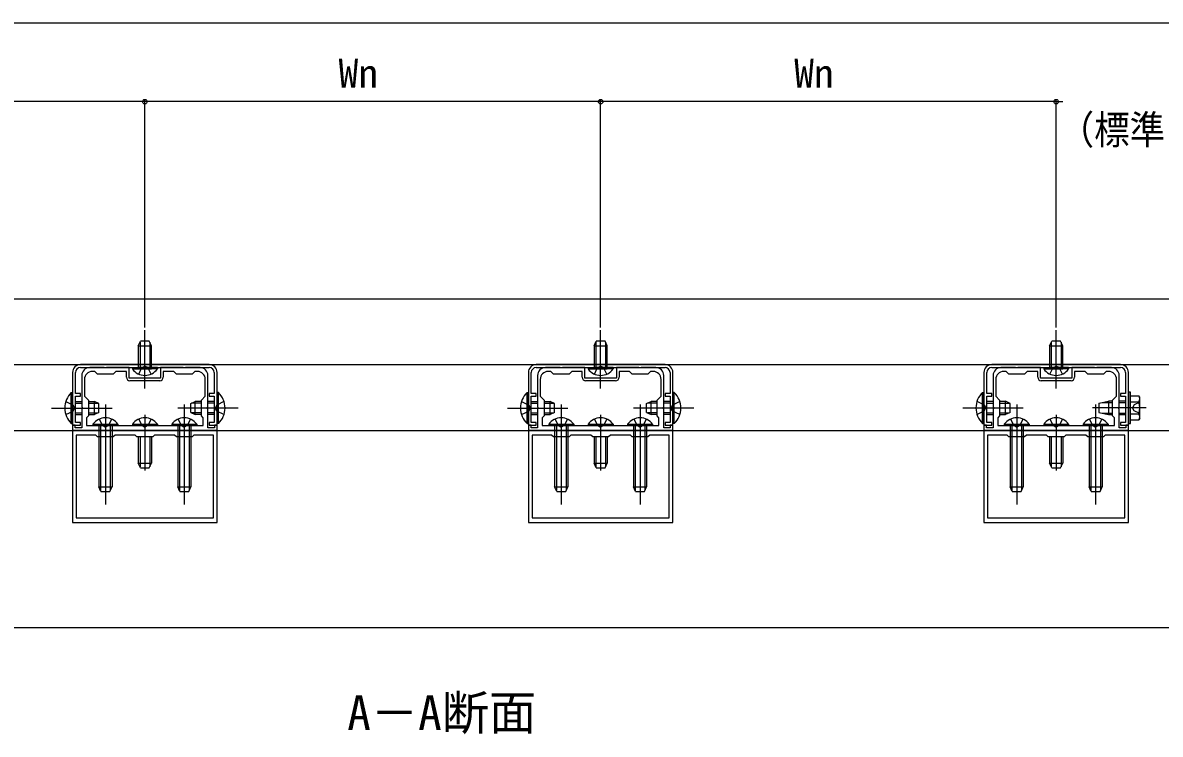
# Model space of a CAD drawing. Units: millimetres, scale not verified. Extents: x -875 to 875, y -1310 to 1300.
# Drawn here: x 201.2 to 634.1, y 56.5 to 327 of the extents above; entities that cross this region are included whole.
import ezdxf
from ezdxf.enums import TextEntityAlignment as Align

# ---------------------------------------------------------------- set-up
doc = ezdxf.new("R2010")
doc.units = ezdxf.units.MM
doc.header["$LTSCALE"] = 4
for name, color, linetype in [('0-2_USER1', 3, 'Continuous'), ('0-3_YKK_11', 7, 'Continuous'), ('0-5_YKK_12', 2, 'Continuous'), ('0-6_YKK_13', 4, 'Continuous'), ('0-8_YKK_D', 6, 'Continuous')]:
    doc.layers.add(name, color=color, linetype=linetype)
doc.styles.add('ＭＳ ゴシック', font='')
doc.styles.get('ＭＳ ゴシック').set_extended_font_data('MS Gothic')

msp = doc.modelspace()

# ---------------------------------------------------------------- linework, layer by layer
at = {"layer": '0-3_YKK_11'}
for p, q in [((272.185, 197.039), (223.185, 197.039)), ((223.185, 195.939), (272.185, 195.939)), ((445.621, 197.039), (396.621, 197.039)), ((396.621, 195.939), (445.621, 195.939)), ((618.954, 197.039), (569.954, 197.039)), ((569.954, 195.939), (618.954, 195.939)), ((253.385, 190.939), (241.985, 190.939)), ((426.821, 190.939), (415.421, 190.939)), ((600.154, 190.939), (588.754, 190.939))]:
    msp.add_line(p, q, dxfattribs=at)
for points in [[(268.685, 195.939), (263.143, 195.939), (262.96, 195.819), (262.41, 195.819), (262.227, 195.939), (253.685, 195.939), (253.685, 191.939), (241.685, 191.939), (241.685, 195.939), (233.143, 195.939), (232.96, 195.819), (232.41, 195.819), (232.227, 195.939), (226.685, 195.939)], [(442.121, 195.939), (436.579, 195.939), (436.396, 195.819), (435.846, 195.819), (435.663, 195.939), (427.121, 195.939), (427.121, 191.939), (415.121, 191.939), (415.121, 195.939), (406.579, 195.939), (406.396, 195.819), (405.846, 195.819), (405.663, 195.939), (400.121, 195.939)], [(615.454, 195.939), (609.913, 195.939), (609.729, 195.819), (609.179, 195.819), (608.996, 195.939), (600.454, 195.939), (600.454, 191.939), (588.454, 191.939), (588.454, 195.939), (579.913, 195.939), (579.729, 195.819), (579.179, 195.819), (578.996, 195.939), (573.454, 195.939)], [(220.185, 194.039), (220.185, 174.039), (223.185, 174.039), (223.185, 175.039), (221.285, 175.039), (221.285, 185.041), (223.185, 185.041), (223.185, 186.041), (221.285, 186.041), (221.285, 194.039)], [(220.185, 172.039), (275.185, 172.039), (275.185, 174.039), (274.185, 174.039), (274.185, 173.039), (271.685, 173.039), (271.685, 180.081), (271.565, 180.264), (271.565, 180.814), (271.685, 180.998), (271.685, 192.939)], [(223.685, 192.939), (223.685, 180.998), (223.805, 180.814), (223.805, 180.264), (223.685, 180.081), (223.685, 173.039), (221.185, 173.039), (221.185, 174.039), (220.185, 174.039), (220.185, 172.039)], [(224.685, 191.439), (224.685, 185.039), (226.185, 183.539), (226.185, 177.539), (225.485, 176.839), (225.485, 173.839)], [(225.485, 173.839), (269.885, 173.839), (269.885, 176.839), (269.185, 177.539), (269.185, 183.539), (270.685, 185.039), (270.685, 191.439)], [(240.685, 192.239), (240.685, 194.439), (236.685, 194.439), (235.685, 193.439), (229.685, 193.439), (228.685, 194.439), (227.685, 194.439)], [(267.685, 194.439), (266.685, 194.439), (265.685, 193.439), (259.685, 193.439), (258.685, 194.439), (254.685, 194.439), (254.685, 192.239)], [(274.085, 194.039), (274.085, 186.041), (272.185, 186.041), (272.185, 185.041), (274.085, 185.041), (274.085, 175.039), (272.185, 175.039), (272.185, 174.039), (275.185, 174.039), (275.185, 194.039)], [(393.621, 194.039), (393.621, 174.039), (396.621, 174.039), (396.621, 175.039), (394.721, 175.039), (394.721, 185.041), (396.621, 185.041), (396.621, 186.041), (394.721, 186.041), (394.721, 194.039)], [(393.621, 172.039), (448.621, 172.039), (448.621, 174.039), (447.621, 174.039), (447.621, 173.039), (445.121, 173.039), (445.121, 180.081), (445.001, 180.264), (445.001, 180.814), (445.121, 180.998), (445.121, 192.939)], [(397.121, 192.939), (397.121, 180.998), (397.241, 180.814), (397.241, 180.264), (397.121, 180.081), (397.121, 173.039), (394.621, 173.039), (394.621, 174.039), (393.621, 174.039), (393.621, 172.039)], [(398.121, 191.439), (398.121, 185.039), (399.621, 183.539), (399.621, 177.539), (398.921, 176.839), (398.921, 173.839)], [(398.921, 173.839), (443.321, 173.839), (443.321, 176.839), (442.621, 177.539), (442.621, 183.539), (444.121, 185.039), (444.121, 191.439)], [(414.121, 192.239), (414.121, 194.439), (410.121, 194.439), (409.121, 193.439), (403.121, 193.439), (402.121, 194.439), (401.121, 194.439)], [(441.121, 194.439), (440.121, 194.439), (439.121, 193.439), (433.121, 193.439), (432.121, 194.439), (428.121, 194.439), (428.121, 192.239)], [(447.521, 194.039), (447.521, 186.041), (445.621, 186.041), (445.621, 185.041), (447.521, 185.041), (447.521, 175.039), (445.621, 175.039), (445.621, 174.039), (448.621, 174.039), (448.621, 194.039)], [(566.954, 194.039), (566.954, 174.039), (569.954, 174.039), (569.954, 175.039), (568.054, 175.039), (568.054, 185.041), (569.954, 185.041), (569.954, 186.041), (568.054, 186.041), (568.054, 194.039)], [(566.954, 172.039), (621.954, 172.039), (621.954, 174.039), (620.954, 174.039), (620.954, 173.039), (618.454, 173.039), (618.454, 180.081), (618.334, 180.264), (618.334, 180.814), (618.454, 180.998), (618.454, 192.939)], [(570.454, 192.939), (570.454, 180.998), (570.574, 180.814), (570.574, 180.264), (570.454, 180.081), (570.454, 173.039), (567.954, 173.039), (567.954, 174.039), (566.954, 174.039), (566.954, 172.039)], [(571.454, 191.439), (571.454, 185.039), (572.954, 183.539), (572.954, 177.539), (572.254, 176.839), (572.254, 173.839)], [(572.254, 173.839), (616.654, 173.839), (616.654, 176.839), (615.954, 177.539), (615.954, 183.539), (617.454, 185.039), (617.454, 191.439)], [(587.454, 192.239), (587.454, 194.439), (583.454, 194.439), (582.454, 193.439), (576.454, 193.439), (575.454, 194.439), (574.454, 194.439)], [(614.454, 194.439), (613.454, 194.439), (612.454, 193.439), (606.454, 193.439), (605.454, 194.439), (601.454, 194.439), (601.454, 192.239)], [(620.854, 194.039), (620.854, 186.041), (618.954, 186.041), (618.954, 185.041), (620.854, 185.041), (620.854, 175.039), (618.954, 175.039), (618.954, 174.039), (621.954, 174.039), (621.954, 194.039)]]:
    msp.add_lwpolyline(points, dxfattribs=at)
for points in [[(220.185, 137.039), (275.185, 137.039), (275.185, 172.039), (220.185, 172.039)], [(221.585, 138.839), (273.785, 138.839), (273.785, 170.239), (266.385, 170.239), (265.685, 169.539), (259.685, 169.539), (258.985, 170.239), (251.385, 170.239), (250.685, 169.539), (244.685, 169.539), (243.985, 170.239), (236.385, 170.239), (235.685, 169.539), (229.685, 169.539), (228.985, 170.239), (221.585, 170.239)], [(393.621, 137.039), (448.621, 137.039), (448.621, 172.039), (393.621, 172.039)], [(395.021, 138.839), (447.221, 138.839), (447.221, 170.239), (439.821, 170.239), (439.121, 169.539), (433.121, 169.539), (432.421, 170.239), (424.821, 170.239), (424.121, 169.539), (418.121, 169.539), (417.421, 170.239), (409.821, 170.239), (409.121, 169.539), (403.121, 169.539), (402.421, 170.239), (395.021, 170.239)], [(566.954, 137.039), (621.954, 137.039), (621.954, 172.039), (566.954, 172.039)], [(568.354, 138.839), (620.554, 138.839), (620.554, 170.239), (613.154, 170.239), (612.454, 169.539), (606.454, 169.539), (605.754, 170.239), (598.154, 170.239), (597.454, 169.539), (591.454, 169.539), (590.754, 170.239), (583.154, 170.239), (582.454, 169.539), (576.454, 169.539), (575.754, 170.239), (568.354, 170.239)]]:
    msp.add_lwpolyline(points, close=True, dxfattribs=at)
for centre, radius, start, end in [((223.185, 194.039), 3, 90.00001, 179.99999), ((223.185, 194.039), 1.9, 90.00037, 180.00035), ((226.685, 192.939), 3, 90.00001, 179.99999), ((268.685, 192.939), 3, 0.00001, 89.99999), ((272.185, 194.039), 3, 359.99999, 89.99997), ((272.185, 194.039), 1.9, 0.00037, 90.00035), ((396.621, 194.039), 3, 90.00001, 179.99999), ((396.621, 194.039), 1.9, 90.00037, 180.00035), ((400.121, 192.939), 3, 90.00001, 179.99999), ((442.121, 192.939), 3, 0.00001, 89.99999), ((445.621, 194.039), 3, 359.99999, 89.99997), ((445.621, 194.039), 1.9, 0.00037, 90.00035), ((569.954, 194.039), 3, 90.00001, 179.99999), ((569.954, 194.039), 1.9, 90.00037, 180.00035), ((573.454, 192.939), 3, 90.00001, 179.99999), ((615.454, 192.939), 3, 0.00001, 89.99999), ((618.954, 194.039), 3, 359.99999, 89.99997), ((618.954, 194.039), 1.9, 0.00037, 90.00035), ((227.685, 191.439), 3, 90.00001, 179.99999), ((241.985, 192.239), 1.3, 180.00001, 269.99999), ((253.385, 192.239), 1.3, 270.00001, 359.99999), ((267.685, 191.439), 3, 0.00001, 89.99999), ((401.121, 191.439), 3, 90.00001, 179.99999), ((415.421, 192.239), 1.3, 180.00001, 269.99999), ((426.821, 192.239), 1.3, 270.00001, 359.99999), ((441.121, 191.439), 3, 0.00001, 89.99999), ((574.454, 191.439), 3, 90.00001, 179.99999), ((588.754, 192.239), 1.3, 180.00001, 269.99999), ((600.154, 192.239), 1.3, 270.00001, 359.99999), ((614.454, 191.439), 3, 0.00001, 89.99999)]:
    msp.add_arc(centre, radius, start, end, dxfattribs=at)
at = {"layer": '0-5_YKK_12'}
for p, q in [((-25.545, 222.039), (694.414, 222.039)), ((-25.545, 197.039), (694.414, 197.039)), ((-28.045, 172.039), (696.955, 172.039))]:
    msp.add_line(p, q, dxfattribs=at)
msp.add_lwpolyline([(-28.045, 98.087), (-28.045, 97.039), (696.955, 97.039)], dxfattribs=at)
at = {"layer": '0-6_YKK_13'}
for p, q in [((247.686, 207.226), (247.686, 210.114)), ((421.122, 207.226), (421.122, 210.114)), ((594.455, 207.226), (594.455, 210.114)), ((245.186, 204.239), (245.986, 205.939)), ((245.186, 204.239), (245.186, 195.939)), ((245.186, 204.239), (250.186, 204.239)), ((245.84, 205.63), (245.84, 195.939)), ((249.386, 205.939), (245.986, 205.939)), ((247.686, 187.939), (247.686, 207.226)), ((250.186, 204.239), (249.386, 205.939)), ((249.531, 205.63), (249.531, 195.939)), ((418.622, 204.239), (419.422, 205.939)), ((418.622, 204.239), (418.622, 195.939)), ((418.622, 204.239), (423.622, 204.239)), ((419.276, 205.63), (419.276, 195.939)), ((422.822, 205.939), (419.422, 205.939)), ((421.122, 187.939), (421.122, 207.226)), ((423.622, 204.239), (422.822, 205.939)), ((422.967, 205.63), (422.967, 195.939)), ((591.955, 204.239), (592.755, 205.939)), ((591.955, 204.239), (591.955, 195.939)), ((591.955, 204.239), (596.955, 204.239)), ((592.609, 205.63), (592.609, 195.939)), ((596.155, 205.939), (592.755, 205.939)), ((594.455, 187.939), (594.455, 207.226)), ((596.955, 204.239), (596.155, 205.939)), ((596.301, 205.63), (596.301, 195.939)), ((242.936, 195.939), (242.936, 195.43)), ((242.936, 195.43), (250.186, 195.43)), ((252.436, 195.939), (245.186, 195.939)), ((252.436, 195.43), (245.186, 195.43)), ((252.436, 195.939), (252.436, 195.43)), ((416.372, 195.939), (416.372, 195.43)), ((416.372, 195.43), (423.622, 195.43)), ((425.872, 195.939), (418.622, 195.939)), ((425.872, 195.43), (418.622, 195.43)), ((425.872, 195.939), (425.872, 195.43)), ((589.705, 195.939), (589.705, 195.43)), ((589.705, 195.43), (596.955, 195.43)), ((599.205, 195.939), (591.955, 195.939)), ((599.205, 195.43), (591.955, 195.43)), ((599.205, 195.939), (599.205, 195.43)), ((220.186, 174.639), (220.186, 186.439)), ((275.185, 174.639), (275.185, 186.439)), ((393.622, 174.639), (393.622, 186.439)), ((448.621, 174.639), (448.621, 186.439)), ((566.934, 174.703), (566.931, 186.503)), ((221.286, 183.039), (223.686, 183.039)), ((221.286, 182.385), (223.686, 182.385)), ((226.186, 183.039), (228.486, 183.039)), ((226.186, 182.385), (229.877, 182.385)), ((230.186, 182.239), (228.486, 183.039)), ((230.186, 178.839), (230.186, 182.239)), ((232.685, 181.839), (232.685, 143.839)), ((262.685, 181.839), (262.685, 143.839)), ((265.185, 182.239), (266.885, 183.039)), ((265.185, 178.839), (265.185, 182.239)), ((269.185, 182.385), (265.495, 182.385)), ((269.185, 183.039), (266.885, 183.039)), ((274.085, 183.039), (271.685, 183.039)), ((274.085, 182.385), (271.685, 182.385)), ((394.722, 183.039), (397.122, 183.039)), ((394.722, 182.385), (397.122, 182.385)), ((399.622, 183.039), (401.922, 183.039)), ((399.622, 182.385), (403.312, 182.385)), ((403.622, 182.239), (401.922, 183.039)), ((403.622, 178.839), (403.622, 182.239)), ((406.121, 181.839), (406.121, 143.839)), ((436.121, 181.839), (436.121, 143.839)), ((438.621, 182.239), (440.321, 183.039)), ((438.621, 178.839), (438.621, 182.239)), ((442.621, 182.385), (438.931, 182.385)), ((442.621, 183.039), (440.321, 183.039)), ((447.521, 183.039), (445.121, 183.039)), ((447.521, 182.385), (445.121, 182.385)), ((568.032, 183.104), (570.432, 183.104)), ((568.032, 182.449), (570.432, 182.45)), ((572.932, 183.105), (575.232, 183.106)), ((572.932, 182.451), (576.622, 182.452)), ((576.932, 182.306), (575.232, 183.106)), ((576.933, 178.906), (576.932, 182.306)), ((579.454, 181.839), (579.454, 143.839)), ((609.454, 181.839), (609.454, 143.839)), ((610.732, 182.366), (614.332, 183.117)), ((610.732, 182.366), (610.733, 178.866)), ((611.999, 182.63), (615.932, 182.631)), ((614.332, 183.117), (614.333, 178.117)), ((615.932, 183.117), (614.332, 183.117)), ((620.832, 183.118), (618.432, 183.118)), ((618.432, 182.632), (620.832, 182.632)), ((622.731, 185.238), (625.874, 185.239)), ((622.734, 176), (622.731, 185.238)), ((622.733, 178.119), (622.732, 183.119)), ((622.732, 182.928), (625.875, 182.929)), ((626.231, 184.62), (625.874, 185.239)), ((626.234, 176.62), (626.231, 184.62)), ((212.186, 180.539), (235.186, 180.539)), ((221.286, 178.694), (223.686, 178.694)), ((221.286, 178.039), (223.686, 178.039)), ((226.186, 178.694), (229.877, 178.694)), ((230.186, 178.839), (228.486, 178.039)), ((247.685, 178.001), (247.685, 156.839)), ((283.185, 180.539), (260.185, 180.539)), ((265.185, 178.839), (266.885, 178.039)), ((269.185, 178.694), (265.495, 178.694)), ((274.085, 178.694), (271.685, 178.694)), ((274.085, 178.039), (271.685, 178.039)), ((385.622, 180.539), (408.622, 180.539)), ((394.722, 178.694), (397.122, 178.694)), ((394.722, 178.039), (397.122, 178.039)), ((399.622, 178.694), (403.312, 178.694)), ((403.622, 178.839), (401.922, 178.039)), ((421.121, 178.001), (421.121, 156.839)), ((456.621, 180.539), (433.621, 180.539)), ((438.621, 178.839), (440.321, 178.039)), ((442.621, 178.694), (438.931, 178.694)), ((447.521, 178.694), (445.121, 178.694)), ((447.521, 178.039), (445.121, 178.039)), ((558.932, 180.601), (581.932, 180.608)), ((568.033, 178.758), (570.433, 178.759)), ((568.033, 178.104), (570.433, 178.104)), ((572.933, 178.759), (576.623, 178.76)), ((576.933, 178.906), (575.233, 178.106)), ((594.454, 178.001), (594.454, 156.839)), ((628.732, 180.621), (608.232, 180.615)), ((610.733, 178.866), (614.333, 178.117)), ((612, 178.602), (615.933, 178.603)), ((614.333, 178.117), (615.933, 178.117)), ((618.433, 178.604), (620.833, 178.604)), ((618.433, 178.118), (620.833, 178.118)), ((622.733, 178.309), (625.876, 178.31)), ((219.677, 174.639), (220.186, 174.639)), ((227.935, 174.348), (227.935, 173.839)), ((227.935, 173.839), (237.435, 173.839)), ((230.839, 173.839), (230.839, 149.149)), ((234.531, 173.839), (234.531, 149.149)), ((235.185, 173.839), (235.185, 150.539)), ((242.935, 174.348), (242.935, 173.839)), ((242.935, 173.839), (252.435, 173.839)), ((257.935, 174.348), (257.935, 173.839)), ((257.935, 173.839), (267.435, 173.839)), ((260.839, 173.839), (260.839, 149.149)), ((264.531, 173.839), (264.531, 149.149)), ((265.185, 173.839), (265.185, 150.539)), ((275.694, 174.639), (275.185, 174.639)), ((393.113, 174.639), (393.622, 174.639)), ((401.371, 174.348), (401.371, 173.839)), ((401.371, 173.839), (410.871, 173.839)), ((404.275, 173.839), (404.275, 149.149)), ((407.967, 173.839), (407.967, 149.149)), ((408.621, 173.839), (408.621, 150.539)), ((416.371, 174.348), (416.371, 173.839)), ((416.371, 173.839), (425.871, 173.839)), ((431.371, 174.348), (431.371, 173.839)), ((431.371, 173.839), (440.871, 173.839)), ((434.275, 173.839), (434.275, 149.149)), ((437.967, 173.839), (437.967, 149.149)), ((438.621, 173.839), (438.621, 150.539)), ((449.13, 174.639), (448.621, 174.639)), ((566.425, 174.703), (566.934, 174.703)), ((574.704, 174.348), (574.704, 173.839)), ((574.704, 173.839), (584.204, 173.839)), ((577.609, 173.839), (577.609, 149.149)), ((581.3, 173.839), (581.3, 149.149)), ((581.954, 173.839), (581.954, 150.539)), ((589.704, 174.348), (589.704, 173.839)), ((589.704, 173.839), (599.204, 173.839)), ((604.704, 174.348), (604.704, 173.839)), ((604.704, 173.839), (614.204, 173.839)), ((607.609, 173.839), (607.609, 149.149)), ((611.3, 173.839), (611.3, 149.149)), ((611.954, 173.839), (611.954, 150.539)), ((622.734, 176), (625.876, 176.001)), ((626.234, 176.62), (625.876, 176.001)), ((245.839, 169.539), (245.839, 158.149)), ((249.531, 169.539), (249.531, 158.149)), ((250.185, 169.539), (250.185, 159.539)), ((419.275, 169.539), (419.275, 158.149)), ((422.967, 169.539), (422.967, 158.149)), ((423.621, 169.539), (423.621, 159.539)), ((592.609, 169.539), (592.609, 158.149)), ((596.3, 169.539), (596.3, 158.149)), ((596.954, 169.539), (596.954, 159.539)), ((245.985, 157.839), (245.185, 159.539)), ((245.985, 157.839), (249.385, 157.839)), ((249.385, 157.839), (250.185, 159.539)), ((419.421, 157.839), (418.621, 159.539)), ((419.421, 157.839), (422.821, 157.839)), ((422.821, 157.839), (423.621, 159.539)), ((592.754, 157.839), (591.954, 159.539)), ((592.754, 157.839), (596.154, 157.839)), ((596.154, 157.839), (596.954, 159.539)), ((230.985, 148.839), (230.185, 150.539)), ((230.985, 148.839), (234.385, 148.839)), ((234.385, 148.839), (235.185, 150.539)), ((260.985, 148.839), (260.185, 150.539)), ((260.985, 148.839), (264.385, 148.839)), ((264.385, 148.839), (265.185, 150.539)), ((404.421, 148.839), (403.621, 150.539)), ((404.421, 148.839), (407.821, 148.839)), ((407.821, 148.839), (408.621, 150.539)), ((434.421, 148.839), (433.621, 150.539)), ((434.421, 148.839), (437.821, 148.839)), ((437.821, 148.839), (438.621, 150.539)), ((577.754, 148.839), (576.954, 150.539)), ((577.754, 148.839), (581.154, 148.839)), ((581.154, 148.839), (581.954, 150.539)), ((607.754, 148.839), (606.954, 150.539)), ((607.754, 148.839), (611.154, 148.839)), ((611.154, 148.839), (611.954, 150.539))]:
    msp.add_line(p, q, dxfattribs=at)
for points in [[(242.936, 195.939), (250.186, 195.939), (250.186, 204.239)], [(416.372, 195.939), (423.622, 195.939), (423.622, 204.239)], [(589.705, 195.939), (596.955, 195.939), (596.955, 204.239)], [(245.336, 193.439), (246.541, 195.91), (247.686, 196.519)], [(250.036, 193.439), (248.831, 195.91), (247.686, 196.519)], [(418.772, 193.439), (419.977, 195.91), (421.122, 196.519)], [(423.472, 193.439), (422.267, 195.91), (421.122, 196.519)], [(592.105, 193.439), (593.31, 195.91), (594.455, 196.519)], [(596.805, 193.439), (595.6, 195.91), (594.455, 196.519)], [(219.677, 174.639), (219.677, 186.439), (220.186, 186.439)], [(275.694, 174.639), (275.694, 186.439), (275.185, 186.439)], [(393.113, 174.639), (393.113, 186.439), (393.622, 186.439)], [(449.13, 174.639), (449.13, 186.439), (448.621, 186.439)], [(566.425, 174.703), (566.422, 186.503), (566.931, 186.503)], [(217.575, 183.039), (220.353, 181.684), (220.962, 180.539)], [(226.186, 178.039), (228.486, 178.039), (228.486, 183.039)], [(269.185, 178.039), (266.885, 178.039), (266.885, 183.039)], [(277.796, 183.039), (275.018, 181.684), (274.409, 180.539)], [(391.011, 183.039), (393.789, 181.684), (394.398, 180.539)], [(399.622, 178.039), (401.922, 178.039), (401.922, 183.039)], [(442.621, 178.039), (440.321, 178.039), (440.321, 183.039)], [(451.232, 183.039), (448.454, 181.684), (447.845, 180.539)], [(564.321, 183.103), (567.099, 181.748), (567.708, 180.604)], [(572.933, 178.105), (575.233, 178.106), (575.232, 183.106)], [(626.232, 182.82), (624.079, 181.769), (623.468, 180.619)], [(217.575, 178.039), (220.353, 179.394), (220.962, 180.539)], [(277.796, 178.039), (275.018, 179.394), (274.409, 180.539)], [(391.011, 178.039), (393.789, 179.394), (394.398, 180.539)], [(451.232, 178.039), (448.454, 179.394), (447.845, 180.539)], [(564.322, 178.103), (567.1, 179.458), (567.708, 180.604)], [(626.233, 178.42), (624.08, 179.469), (623.468, 180.619)], [(227.935, 174.348), (237.435, 174.348), (237.435, 173.839)], [(230.185, 173.839), (230.185, 150.539), (235.185, 150.539)], [(230.335, 176.339), (231.54, 173.869), (232.685, 173.26)], [(235.035, 176.339), (233.83, 173.869), (232.685, 173.26)], [(242.935, 174.348), (252.435, 174.348), (252.435, 173.839)], [(245.335, 176.339), (246.54, 173.869), (247.685, 173.26)], [(250.035, 176.339), (248.83, 173.869), (247.685, 173.26)], [(257.935, 174.348), (267.435, 174.348), (267.435, 173.839)], [(260.185, 173.839), (260.185, 150.539), (265.185, 150.539)], [(260.335, 176.339), (261.54, 173.869), (262.685, 173.26)], [(265.035, 176.339), (263.83, 173.869), (262.685, 173.26)], [(401.371, 174.348), (410.871, 174.348), (410.871, 173.839)], [(403.621, 173.839), (403.621, 150.539), (408.621, 150.539)], [(403.771, 176.339), (404.976, 173.869), (406.121, 173.26)], [(408.471, 176.339), (407.266, 173.869), (406.121, 173.26)], [(416.371, 174.348), (425.871, 174.348), (425.871, 173.839)], [(418.771, 176.339), (419.976, 173.869), (421.121, 173.26)], [(423.471, 176.339), (422.266, 173.869), (421.121, 173.26)], [(431.371, 174.348), (440.871, 174.348), (440.871, 173.839)], [(433.621, 173.839), (433.621, 150.539), (438.621, 150.539)], [(433.771, 176.339), (434.976, 173.869), (436.121, 173.26)], [(438.471, 176.339), (437.266, 173.869), (436.121, 173.26)], [(574.704, 174.348), (584.204, 174.348), (584.204, 173.839)], [(576.954, 173.839), (576.954, 150.539), (581.954, 150.539)], [(577.104, 176.339), (578.309, 173.869), (579.454, 173.26)], [(581.804, 176.339), (580.599, 173.869), (579.454, 173.26)], [(589.704, 174.348), (599.204, 174.348), (599.204, 173.839)], [(592.104, 176.339), (593.309, 173.869), (594.454, 173.26)], [(596.804, 176.339), (595.599, 173.869), (594.454, 173.26)], [(604.704, 174.348), (614.204, 174.348), (614.204, 173.839)], [(606.954, 173.839), (606.954, 150.539), (611.954, 150.539)], [(607.104, 176.339), (608.309, 173.869), (609.454, 173.26)], [(611.804, 176.339), (610.599, 173.869), (609.454, 173.26)], [(245.185, 169.539), (245.185, 159.539), (250.185, 159.539)], [(418.621, 169.539), (418.621, 159.539), (423.621, 159.539)], [(591.954, 169.539), (591.954, 159.539), (596.954, 159.539)]]:
    msp.add_lwpolyline(points, dxfattribs=at)
msp.add_lwpolyline([(621.931, 186.619), (621.934, 174.619), (622.734, 174.619), (622.731, 186.619)], close=True, dxfattribs=at)
for centre, radius, start, end in [((247.686, 198.713), 5.774, 214.65097, 325.34903), ((421.122, 198.713), 5.774, 214.65097, 325.34903), ((594.455, 198.713), 5.774, 214.65097, 325.34903), ((225.419, 180.539), 8.232, 134.2189, 225.7811), ((269.953, 180.539), 8.232, 314.2189, 45.7811), ((398.855, 180.539), 8.232, 134.2189, 225.7811), ((443.389, 180.539), 8.232, 314.2189, 45.7811), ((572.165, 180.605), 8.232, 134.2347, 225.7969), ((624.187, 184.083), 2.045, 325.63155, 34.40005), ((618.59, 180.618), 7.643, 342.42785, 17.60375), ((624.189, 177.155), 2.045, 325.63155, 34.40005), ((232.685, 171.065), 5.774, 34.65097, 145.34903), ((247.685, 171.065), 5.774, 34.65097, 145.34903), ((262.685, 171.065), 5.774, 34.65097, 145.34903), ((406.121, 171.065), 5.774, 34.65097, 145.34903), ((421.121, 171.065), 5.774, 34.65097, 145.34903), ((436.121, 171.065), 5.774, 34.65097, 145.34903), ((579.454, 171.065), 5.774, 34.65097, 145.34903), ((594.454, 171.065), 5.774, 34.65097, 145.34903), ((609.454, 171.065), 5.774, 34.65097, 145.34903)]:
    msp.add_arc(centre, radius, start, end, dxfattribs=at)
at = {"layer": '0-8_YKK_D'}
for p, q in [((-14.045, 327.039), (682.955, 327.039)), ((247.686, 297.039), (74.455, 297.039)), ((247.686, 211.114), (247.686, 298.039)), ((247.686, 211.114), (247.686, 298.039)), ((421.122, 297.039), (247.686, 297.039)), ((421.122, 211.114), (421.122, 298.039)), ((421.122, 211.114), (421.122, 298.039)), ((594.455, 297.039), (421.122, 297.039)), ((594.455, 211.114), (594.455, 298.039)), ((594.455, 211.114), (594.455, 298.039)), ((594.455, 297.039), (596.931, 297.039))]:
    msp.add_line(p, q, dxfattribs=at)
for centre in [(247.686, 297.039), (247.686, 297.039), (421.122, 297.039), (421.122, 297.039), (594.455, 297.039), (594.455, 297.039)]:
    msp.add_circle(centre, 0.875, dxfattribs=at)

# ---------------------------------------------------------------- texts
at = {"layer": '0-2_USER1', "style": 'ＭＳ ゴシック'}
msp.add_text('A－A断面', height=13.2, dxfattribs=at).set_placement((324.693, 54.148), align=Align.BOTTOM_LEFT)
at = {"layer": '0-8_YKK_D', "style": 'ＭＳ ゴシック'}
for p in [(321.406, 299.039), (494.791, 299.039)]:
    msp.add_text('Wn', height=11, dxfattribs=at).set_placement(p, align=Align.BOTTOM_LEFT)
at = {"layer": '0-8_YKK_D', "style": 'ＭＳ ゴシック', "width": 0.9}
msp.add_text('（標準：100）', height=11, dxfattribs=at).set_placement((595.402, 277.568), align=Align.BOTTOM_LEFT)

doc.saveas('drawing.dxf')
